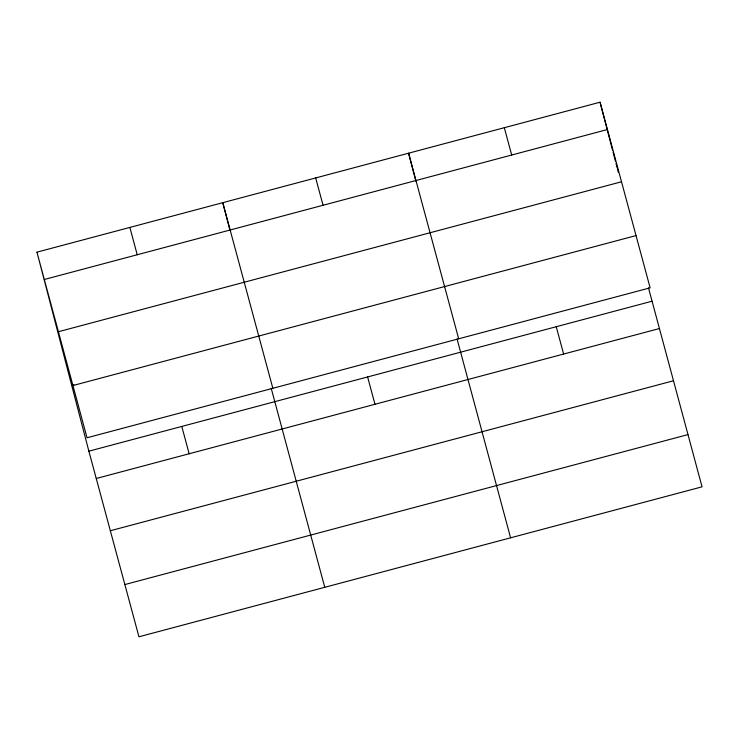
<?xml version="1.0" encoding="UTF-8"?>
<svg xmlns="http://www.w3.org/2000/svg" width="739" height="739" viewBox="0 0 739 739"><rect width="100%" height="100%" fill="white"/><g stroke="black" fill="none" stroke-linecap="round" stroke-linejoin="round"><path stroke-width="1.11" d="M36.95 252.165L600.05 102.213L650.126 287.822L87.026 437.774L36.95 252.165L88.874 451.178L138.95 636.787L702.05 486.835L648.482 287.868M44.322 279.49L607.421 129.537M58.418 331.719L621.517 181.776M71.738 385.509L73.946 384.917M72.939 385.536L636.039 235.584M88.874 451.178L651.974 301.226M96.246 478.502L659.345 328.559M110.342 530.741L673.432 380.788M124.863 584.558L687.954 434.606M504.321 127.708L511.693 155.033M556.245 326.721L563.617 354.046M458.679 338.804L408.593 153.195L415.854 181.027M510.594 537.816L457.035 338.85M315.682 177.942L323.054 205.266M367.606 376.955L374.978 404.279M272.848 388.289L222.772 202.68L230.032 230.513M324.772 587.302L271.213 388.335M129.861 227.418L137.232 254.752M181.785 426.44L189.156 453.764M600.05 102.213L612.539 150.082M613.111 152.308L615.439 161.213M616.021 163.439L617.185 167.892M617.462 168.982L618.321 172.252"/></g></svg>
